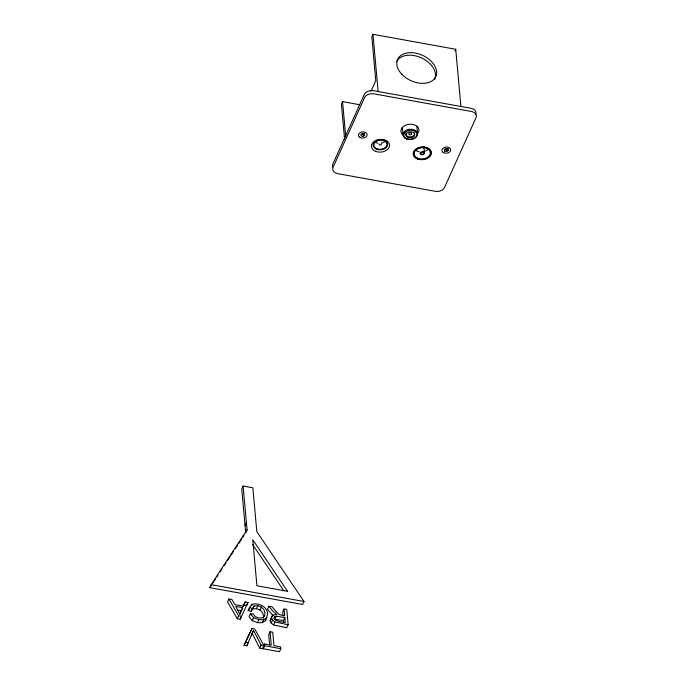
<?xml version="1.0" encoding="UTF-8"?>
<svg xmlns="http://www.w3.org/2000/svg" width="686" height="686" viewBox="0 0 686 686"><rect width="100%" height="100%" fill="white"/><g stroke="black" fill="none" stroke-linecap="round" stroke-linejoin="round"><path stroke-width="1.03" d="M444.785 151.152L444.357 149.762L445.883 148.733L447.829 149.085L448.258 150.474L446.74 151.503L444.785 151.152L444.597 149.059L446.543 149.419L446.74 151.503M263.364 618.035L263.621 616.157L262.549 612.624L260.003 610.025L256.487 608.679L252.74 608.962L250.879 611.483L248.143 610.489L249.498 607.496L252.199 604.255C258.854 602.651 266.777 606.441 267.746 613.653L265.551 620.59L262.344 622.665L257.49 622.691L252.251 620.59L249.052 616.791L250.407 613.798L253.014 613.807L255.286 616.603L258.742 617.975L262.584 617.846L264.599 615.977L264.968 613.164L263.904 609.631L261.357 607.033L257.833 605.687L254.094 605.97L250.879 611.483M265.551 620.59L265.971 618.618M240.846 611.732L240.006 614.45L235.77 606.415L242.673 607.659L239.86 613.919M274.683 616.86L274.263 618.137L275.472 620.101L278.842 621.405L285.282 622.571L284.827 617.52L276.184 616.234L274.683 616.86L274.006 618.36M381.699 143.974L380.61 145.14L379.478 144.935L378.869 144M251.29 635.69L253.511 630.391L261.1 645.132L259.745 648.124L262.661 648.656L264.007 645.663L254.746 628.968L251.985 628.47L244.045 645.286L246.797 645.783L248.152 642.791L245.399 642.293M253.511 630.391L246.797 645.783M243.041 606.621L245.116 601.939L247.972 602.454L246.626 605.455L243.762 604.932M245.116 601.939L243.298 606.158L234.792 604.615L232.005 599.564L228.935 599.007L227.581 602.008L237.287 618.772L240.186 619.304L247.972 602.454M359.327 104.666L342.563 101.631L341.422 104.169L344.595 139.232M460.923 106.664L455.736 49.281L372.97 34.3L371.821 36.838L375.782 80.622L370.98 91.255M243.101 486.04L241.755 489.032L245.708 532.842L247.063 529.841L243.101 486.04L252.851 487.806L256.813 531.607L304.001 601.476L302.646 604.469L209.796 587.662L211.151 584.669L247.063 529.841M454.972 50.978L455.736 49.281M245.048 525.527L246.403 522.526M237.287 618.772L238.642 615.779L228.935 599.007M242.33 608.413L241.318 610.66L237.382 609.94M240.186 619.304L241.541 616.311L238.642 615.779M251.522 605.747L252.199 604.255M252.74 608.962L254.094 605.97M256.487 608.679L257.833 605.687M252.251 620.59L253.606 617.597L250.407 613.798M260.003 610.025L261.357 607.033M251.985 628.47L244.045 645.286M257.49 622.691L258.845 619.698L263.69 619.664L266.905 617.597M268.818 606.235L272.736 611.029L276.844 614.519L272.642 615.145L270.138 620.624L271.193 623.077L273.585 624.946L286.782 627.733L288.129 624.74L286.748 609.477L284.055 608.988L284.673 615.771L281.552 615.205L278.782 614.227L277.315 612.958L272.205 606.844L268.818 606.235L267.471 609.228L273.2 615.848M262.344 622.665L263.69 619.664M271.193 623.077L272.539 620.084L271.485 617.632L272.642 615.145M276.184 616.234L274.829 619.226L283.481 620.513L283.661 622.528M270.052 631.737L271.27 645.2L264.539 643.983L263.192 646.975L263.355 648.785L279.476 651.7L280.831 648.707L280.668 646.907L273.963 645.689L272.745 632.226L270.052 631.737L268.706 634.739L269.641 645.089M273.585 624.946L274.94 621.945L272.539 620.084M263.355 648.785L264.702 645.783L264.539 643.983M284.055 608.988L282.709 611.981L283.052 615.857M283.481 620.513L284.827 617.52M270.138 620.624L271.287 618.137M209.796 587.662L211.537 585.012M212.694 583.237L215.593 578.821M216.75 577.055L217.908 575.28M220.223 571.747L221.964 569.088M224.279 565.556L226.02 562.906M227.752 560.248L230.076 556.715M231.233 554.948L233.549 551.407M235.289 548.757L237.605 545.216M238.762 543.449L241.661 539.024M242.818 537.258L243.976 535.492M363.186 136.377L364.703 135.348L364.275 133.959L362.328 133.607L360.802 134.636L361.23 136.025L363.186 136.377L362.997 134.293L364.515 133.256M446.543 149.419L448.069 148.382L448.258 150.474M248.143 610.489L249.498 608.868M211.151 584.669L304.001 601.476M288.129 624.74L274.94 621.945M261.1 645.132L264.007 645.663M264.702 645.783L280.831 648.707M249.498 607.496L252.234 608.491M253.606 617.597L258.845 619.698M362.114 133.899L362.997 134.293M252.585 544.504L283.858 590.809M259.745 648.124L252.156 633.392M423.862 146.813L424.411 152.901M416.874 126.361L417.585 134.267A7.332 5.128 -5.2 0 1 406.301 138.838A7.332 5.128 -5.2 0 1 406.952 129.92A7.332 5.128 -5.2 0 1 417.585 134.267M402.348 127.502L402.974 134.413M372.97 34.3L378.158 91.684M342.563 101.631L345.77 137.08M396.68 61.491A20.957 13.943 24.3 0 1 421.941 58.121A20.957 13.943 24.3 0 1 434.47 79.576M475.724 114.571A7.332 5.128 -5.2 0 0 471.016 108.319L373.536 90.672A7.332 5.128 -5.2 0 0 364.317 94.402L332.77 164.271A7.332 5.128 -5.2 0 0 332.581 166.938M403.205 135.159A9.089 6.354 -5.2 0 1 403.291 126.55A9.089 6.354 -5.2 0 1 415.519 125.298A9.089 6.354 -5.2 0 1 417.551 133.693M414.524 132.973A4.399 3.078 -5.2 0 1 410.005 136.908A4.399 3.078 -5.2 0 1 406.052 133.058M385.369 140.913A6.603 4.613 -5.2 0 1 381.219 143.117M377.815 143.151A6.603 4.613 -5.2 0 1 374.959 141.976M428.381 148.982A8.069 5.634 -5.2 0 1 423.305 151.666M419.146 151.709A8.069 5.634 -5.2 0 1 415.647 150.277M364.6 97.541L333.053 167.401A7.332 5.128 -5.2 0 0 337.761 173.652L435.241 191.3A7.332 5.128 -5.2 0 0 444.459 187.57L476.007 117.709A7.332 5.128 -5.2 0 0 471.299 111.458L373.819 93.811A7.332 5.128 -5.2 0 0 364.6 97.541M287.571 591.306L256.916 585.758L252.757 539.762L287.571 591.306M401.756 74.225A20.957 13.943 24.3 0 0 435.619 77.038A20.957 13.943 24.3 0 0 412.783 52.728A20.957 13.943 24.3 0 0 401.756 74.225M443.045 152.335A4.399 3.078 -5.2 0 0 450.488 150.877A4.399 3.078 -5.2 0 0 445.385 147.147A4.399 3.078 -5.2 0 0 443.045 152.335M359.498 137.209A4.399 3.078 -5.2 0 0 366.933 135.751A4.399 3.078 -5.2 0 0 361.839 132.021A4.399 3.078 -5.2 0 0 359.498 137.209M375.551 151.332A9.089 6.354 -5.2 0 0 389.554 145.672A9.089 6.354 -5.2 0 0 376.357 140.278A9.089 6.354 -5.2 0 0 375.551 151.332M417.328 158.895A9.089 6.354 -5.2 0 0 431.331 153.235A9.089 6.354 -5.2 0 0 418.134 147.842A9.089 6.354 -5.2 0 0 417.328 158.895M407.938 137.56A4.399 3.078 -5.2 0 0 414.713 134.816A4.399 3.078 -5.2 0 0 408.324 132.209A4.399 3.078 -5.2 0 0 407.938 137.56M409.439 134.713A1.466 1.029 -5.2 0 0 411.694 133.804A1.466 1.029 -5.2 0 0 409.568 132.93A1.466 1.029 -5.2 0 0 409.439 134.713M406.747 138.906A6.603 4.613 -5.2 0 0 416.908 134.799A6.603 4.613 -5.2 0 0 407.33 130.88A6.603 4.613 -5.2 0 0 406.747 138.906M376.417 149.214A7.332 5.128 -5.2 0 0 387.701 144.643A7.332 5.128 -5.2 0 0 377.06 140.296A7.332 5.128 -5.2 0 0 376.417 149.214M376.811 148.759A6.603 4.613 -5.2 0 0 386.973 144.652A6.603 4.613 -5.2 0 0 377.394 140.741A6.603 4.613 -5.2 0 0 376.811 148.759M417.491 158.715A8.798 6.148 -5.2 0 0 431.031 153.235A8.798 6.148 -5.2 0 0 418.271 148.022A8.798 6.148 -5.2 0 0 417.491 158.715M417.885 158.269A8.069 5.634 -5.2 0 0 430.302 153.244A8.069 5.634 -5.2 0 0 418.597 148.459A8.069 5.634 -5.2 0 0 417.885 158.269M420.638 154.427A2.204 1.535 -5.2 0 0 424.351 153.698A2.204 1.535 -5.2 0 0 421.804 151.838A2.204 1.535 -5.2 0 0 420.638 154.427M421.178 154.058A1.466 1.029 -5.2 0 0 423.656 153.578A1.466 1.029 -5.2 0 0 421.959 152.335A1.466 1.029 -5.2 0 0 421.178 154.058"/></g></svg>
